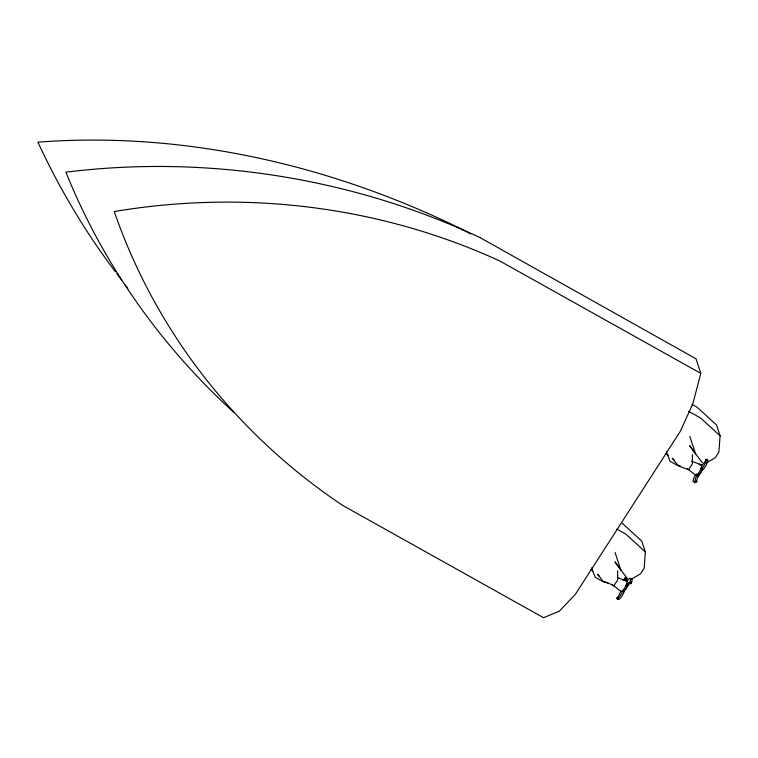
<?xml version="1.0" encoding="UTF-8"?>
<svg xmlns="http://www.w3.org/2000/svg" width="758" height="758" viewBox="0 0 758 758"><rect width="100%" height="100%" fill="white"/><g stroke="black" fill="none" stroke-linecap="round" stroke-linejoin="round"><path stroke-width="1.14" d="M622.29 523.304L641.799 541.127L645.352 551.938L644.167 568.168L640.529 573.825L630.647 579.567A5.988 1.554 -60.8 0 1 631.651 582.125L631.007 583.688L629.566 582.883A5.77 1.507 -60.8 0 0 625.985 585.498L627.416 586.304A5.77 1.507 -60.8 0 1 630.334 583.281M692.054 404.402L697.047 407.188L716.547 425.011L720.1 435.822L718.916 452.052L715.277 457.709L706.39 462.882M700.79 373.372L692.907 403.578L680.39 431.179L575.275 594.462L559.215 611.251L543.505 617.694L342.464 505.283A646.726 607.338 -18.2 0 1 114.268 211.539A646.726 607.338 -18.2 0 1 499.749 260.951L700.79 373.372L695.996 358.78L480.136 237.642M629.566 582.883L630.22 581.32A5.988 1.554 -60.8 0 0 630.135 578.354A5.988 1.554 -60.8 0 0 626.989 581.395M625.805 580.893A5.77 1.507 -60.8 0 1 626.743 578.42L625.303 577.624L624.327 578.79A5.988 1.554 -60.8 0 0 623.142 580.6M625.767 579.595L626.743 578.42M701.046 464.91A5.931 1.544 -60.8 0 1 700.079 470.69A5.931 1.544 -60.8 0 1 695.531 474.934A5.988 1.554 -60.8 0 0 693.182 480.411A5.988 1.554 -60.8 0 0 694.451 481.548L695.342 480.714A5.77 1.507 -60.8 0 1 697.644 474.186L699.075 474.982A5.77 1.507 -60.8 0 0 696.782 481.519L695.882 482.353A5.988 1.554 -60.8 0 1 694.565 481.823M680.513 466.009L677.093 465.185L670.044 461.243L666.339 451.749M608.049 582.675L602.345 581.301L595.295 577.359L591.591 567.865M691.552 461.167L701.51 464.891M617.874 577.757L626.724 581.064M688.615 411.3L700.591 417.999L720.1 435.822M706.191 459.282L707.621 460.078L707.697 460.873A5.988 1.554 -60.8 0 1 705.556 466.227A5.988 1.554 -60.8 0 1 702.202 470.131L700.771 469.325A5.988 1.554 -60.8 0 0 704.116 465.421A5.988 1.554 -60.8 0 0 706.257 460.078L706.191 459.282A5.77 1.507 -60.8 0 1 701.775 465.223M706.257 460.078L707.697 460.873M665.429 453.654L668.423 455.321M695.342 480.714L696.782 481.519M694.451 481.548L695.882 482.353M616.86 529.093L625.843 534.115L645.352 551.938M630.22 581.32L631.651 582.125M590.681 569.76L592.671 570.878M616.728 598.251L618.481 599.455A5.988 1.554 -60.8 0 0 621.503 596.792A5.988 1.554 -60.8 0 0 624.289 591.155L622.858 590.359A5.988 1.554 -60.8 0 1 620.072 595.987A5.988 1.554 -60.8 0 1 617.05 598.649L616.728 598.251A5.77 1.507 -60.8 0 0 620.736 591.107A5.931 1.544 -60.8 0 0 625.293 586.863A5.931 1.544 -60.8 0 0 626.26 581.083M617.05 598.649L618.481 599.455M470.386 233.871L465.27 230.944C333.605 165.528 185.123 131.001 37.9 142.153C59.077 187.956 85 231.569 115.424 271.838M687.402 468.728L695.797 475.275M612.616 584.901L621.01 591.439M233.483 412.068C160.8 345.819 102.605 263.509 65.918 172.17C171.365 159.057 279.389 168.721 381.018 199.6A768.659 721.843 -18.2 0 1 480.136 237.642M674.449 460.39L672.213 458.135L678.334 465.791L688.558 469.771L692.442 463.744L692.367 454.611M599.701 576.506L597.465 574.251L603.586 581.907L610.313 583.935L613.809 585.887L617.685 579.861L617.618 570.727M116.808 273.676L121.631 280.109M125.079 284.705L127.837 288.381M702.334 462.835L689.657 445.666L695.626 454.08L689.827 436.437M627.586 578.951L614.909 561.782L620.878 570.196L615.079 552.554M628.325 583.821A5.931 1.544 -60.8 0 1 623.54 591.856M630.58 583.253A5.77 1.507 -60.8 0 1 631.007 583.688M627.728 584.456A4.747 1.232 -60.8 0 1 627.435 585.403M626.999 586.455A4.747 1.232 -60.8 0 1 626.44 587.545M625.814 588.606A4.747 1.232 -60.8 0 1 625.151 589.563M623.891 590.908A4.747 1.232 -60.8 0 1 623.389 591.202M624.241 580.6A5.77 1.507 -60.8 0 1 625.303 577.624M702.751 468.814A5.931 1.544 -60.8 0 1 697.701 476.052M702.221 469.23A4.747 1.232 -60.8 0 1 701.226 471.372M700.6 472.433A4.747 1.232 -60.8 0 1 698.677 474.735M701.074 467.487A4.747 1.232 -60.8 0 1 700.79 468.425M696.735 474.224A4.747 1.232 -60.8 0 1 696.365 474.243M707.621 460.078A5.77 1.507 -60.8 0 1 707.309 460.75M700.515 465.024A5.988 1.554 -60.8 0 1 700.837 465.024M699.075 464.228A5.988 1.554 -60.8 0 1 699.757 464.768"/></g></svg>
